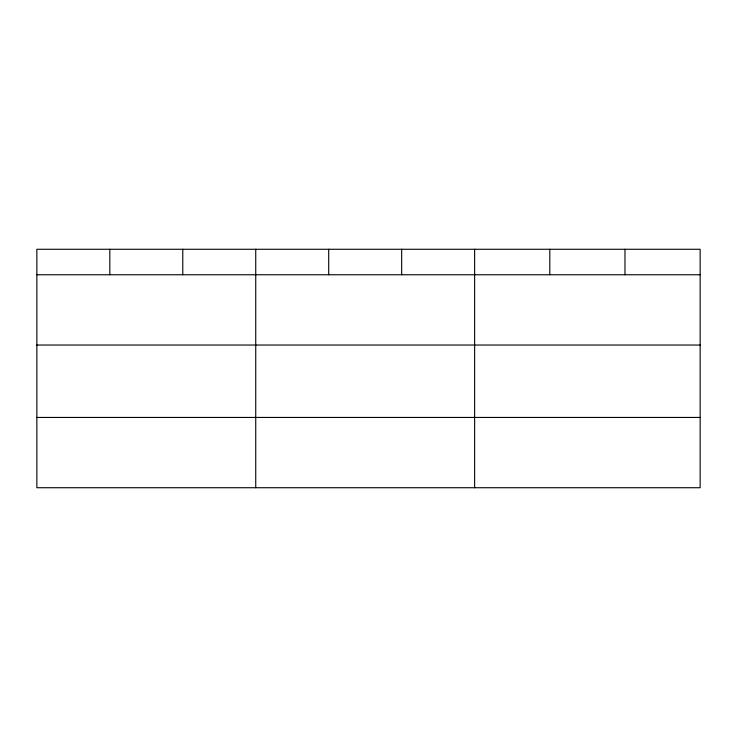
<?xml version="1.0" encoding="UTF-8"?>
<svg xmlns="http://www.w3.org/2000/svg" width="737" height="737" viewBox="0 0 737 737"><rect width="100%" height="100%" fill="white"/><g stroke="black" fill="none" stroke-linecap="round" stroke-linejoin="round"><path stroke-width="1.11" d="M700.15 345.036L700.15 249.272L36.85 249.272L36.85 487.728L700.15 487.728L700.15 345.036L36.85 345.036M36.85 274.754L700.15 274.754M36.85 417.446L700.15 417.446M624.976 249.272L624.976 274.754M549.802 249.272L549.802 274.754M474.628 249.272L474.628 487.728M401.665 249.272L401.665 274.754M328.702 249.272L328.702 274.754M255.739 249.272L255.739 487.728M182.776 249.272L182.776 274.754M109.813 249.272L109.813 274.754"/></g></svg>
